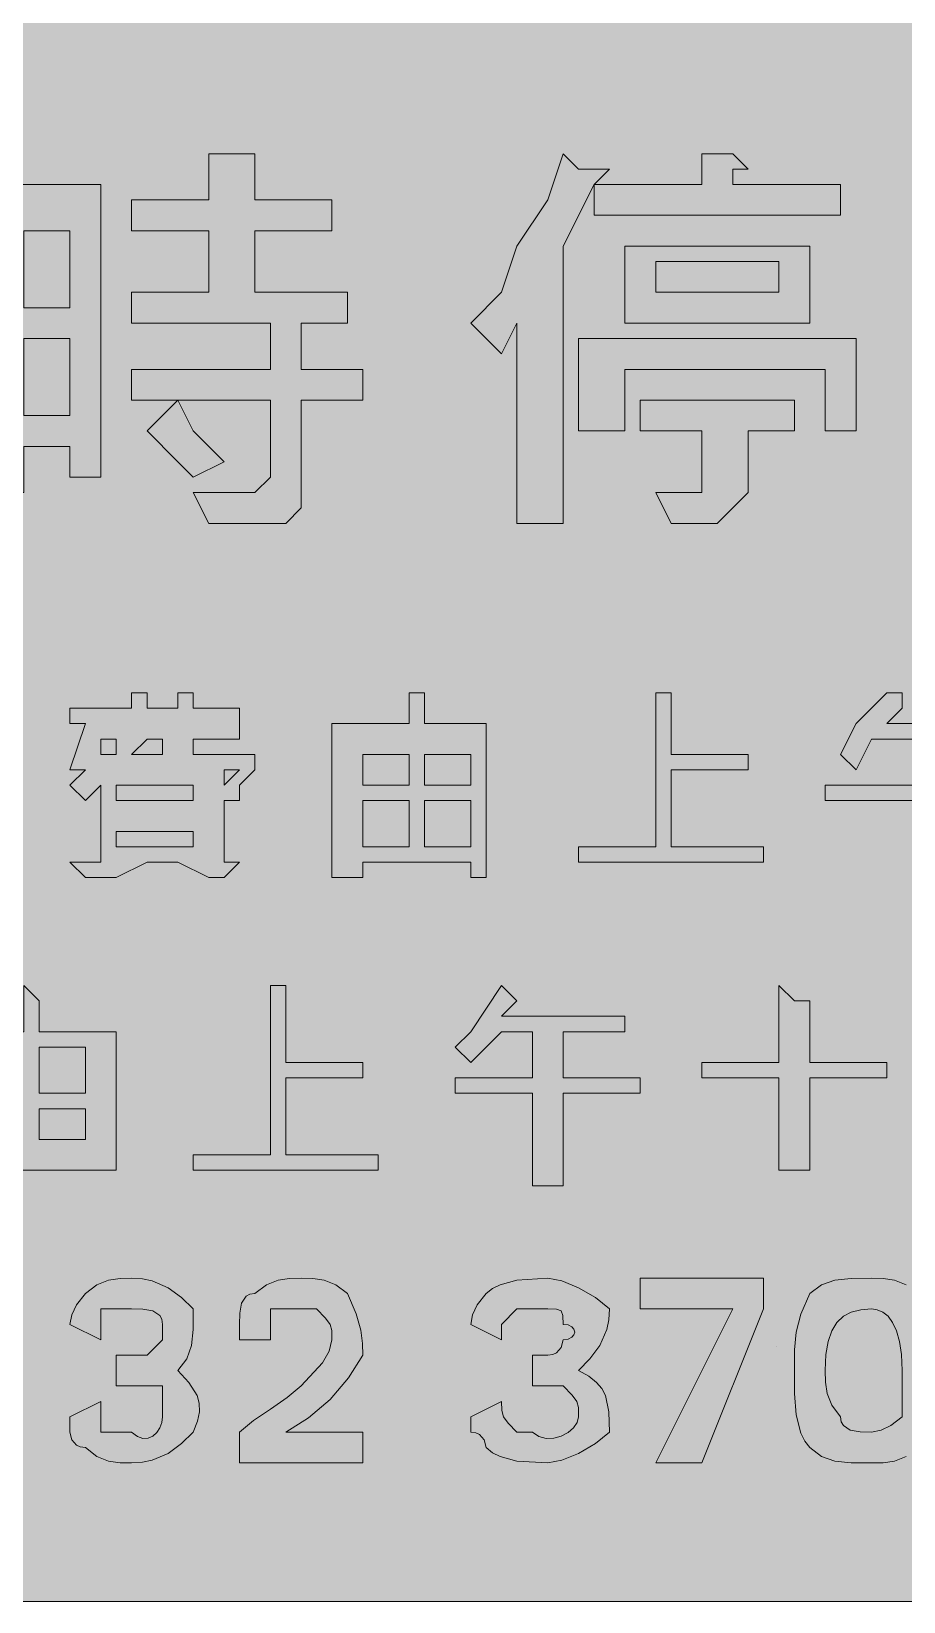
# Model space of a CAD drawing. Header units: metres. Extents: x 10 to 558, y 11 to 258.
# Drawn here: x 253.9 to 321.8, y 11 to 133.4 of the extents above; entities that cross this region are included whole.
import ezdxf

# ---------------------------------------------------------------- set-up
doc = ezdxf.new("R2010")
doc.units = ezdxf.units.M
for name, color, linetype, true_color in [('FILL_FIREBRICK_C36B00', 7, 'Continuous', 0xc36b00), ('FILL_WHITE_FFFFFF', 7, 'Continuous', 0xffffff), ('STROKE_WHITE_FFFFFF', 7, 'Continuous', 0xffffff)]:
    doc.layers.add(name, color=color, linetype=linetype, true_color=true_color)

msp = doc.modelspace()

# ---------------------------------------------------------------- hatches: boundary and pattern name
at = {"layer": 'FILL_FIREBRICK_C36B00', "true_color": 0xc36b00}
h = msp.add_hatch(color=7, dxfattribs=at)
h.dxf.hatch_style = 1
h.paths.add_polyline_path([(552.54, 258.22), (553.8, 258.09), (554.83, 257.73), (555.75, 257.04), (557.14, 255.43), (557.56, 254.72), (557.85, 254.04), (558.11, 252.65), (558.15, 251.04), (558.15, 18.24), (558.15, 14.64), (557.75, 14.59), (557.44, 14.43), (556.95, 13.89), (556.46, 13.12), (555.75, 12.24), (554.83, 11.55), (553.8, 11.19), (552.54, 11.06), (550.95, 11.04), (16.95, 11.04), (13.35, 11.04), (12.6, 11.64), (11.83, 12.05), (10.95, 12.24), (10.26, 13.85), (9.9, 15.24), (9.77, 16.63), (9.75, 18.24), (9.75, 251.04), (9.75, 254.64), (10.35, 255.39), (10.76, 256.16), (10.95, 257.04), (11.83, 257.23), (12.6, 257.64), (13.35, 258.24), (16.95, 258.24), (550.95, 258.24), (552.54, 258.22)])
at = {"layer": 'FILL_WHITE_FFFFFF', "true_color": 0xffffff}
h = msp.add_hatch(color=7, dxfattribs=at)
h.dxf.hatch_style = 1
h.paths.add_polyline_path([(267.75, 117.84), (261.75, 117.84), (261.75, 120.24), (267.75, 120.24), (267.75, 123.84), (271.35, 123.84), (271.35, 122.64), (271.35, 120.24), (277.35, 120.24), (277.35, 117.84), (271.35, 117.84), (271.35, 113.04), (278.55, 113.04), (278.55, 110.64), (274.95, 110.64), (274.95, 107.04), (279.75, 107.04), (279.75, 104.64), (274.95, 104.64), (274.95, 98.64), (274.95, 96.24), (273.75, 95.04), (272.55, 95.04), (270.15, 95.04), (267.75, 95.04), (266.55, 97.44), (270.15, 97.44), (271.35, 97.44), (272.55, 98.64), (272.55, 99.84), (272.55, 104.64), (261.75, 104.64), (261.75, 107.04), (272.55, 107.04), (272.55, 110.64), (261.75, 110.64), (261.75, 113.04), (267.75, 113.04), (267.75, 117.84)])
h = msp.add_hatch(color=7, dxfattribs=at)
h.dxf.hatch_style = 1
h.paths.add_polyline_path([(297.75, 122.64), (298.95, 122.64), (297.75, 121.44), (295.35, 116.64), (295.35, 95.04), (291.75, 95.04), (291.75, 110.64), (290.55, 108.24), (288.15, 110.64), (290.55, 113.04), (291.75, 116.64), (294.15, 120.24), (295.35, 123.84), (296.55, 122.64), (297.75, 122.64)])
h = msp.add_hatch(color=7, dxfattribs=at)
h.dxf.hatch_style = 1
h.paths.add_polyline_path([(308.55, 123.84), (309.75, 122.64), (308.55, 122.64), (308.55, 121.44), (316.95, 121.44), (316.95, 119.04), (297.75, 119.04), (297.75, 121.44), (306.15, 121.44), (306.15, 123.84), (308.55, 123.84)])
h = msp.add_hatch(color=7, dxfattribs=at)
h.dxf.hatch_style = 1
h.paths.add_polyline_path([(256.95, 98.64), (256.95, 101.04), (253.35, 101.04), (253.35, 97.44), (250.95, 97.44), (250.95, 98.64), (250.95, 121.44), (259.35, 121.44), (259.35, 98.64), (256.95, 98.64)])
h.paths.add_polyline_path([(253.35, 117.84), (253.35, 111.84), (256.95, 111.84), (256.95, 117.84), (253.35, 117.84)], flags=16)
h.paths.add_polyline_path([(256.95, 109.44), (253.35, 109.44), (253.35, 103.44), (256.95, 103.44), (256.95, 109.44)], flags=16)
h = msp.add_hatch(color=7, dxfattribs=at)
h.dxf.hatch_style = 1
h.paths.add_polyline_path([(314.55, 110.64), (300.15, 110.64), (300.15, 116.64), (314.55, 116.64), (314.55, 110.64)])
h.paths.add_polyline_path([(312.15, 115.44), (302.55, 115.44), (302.55, 113.04), (312.15, 113.04), (312.15, 115.44)], flags=16)
h = msp.add_hatch(color=7, dxfattribs=at)
h.dxf.hatch_style = 1
h.paths.add_polyline_path([(318.15, 109.44), (318.15, 102.24), (315.75, 102.24), (315.75, 107.04), (300.15, 107.04), (300.15, 102.24), (296.55, 102.24), (296.55, 109.44), (318.15, 109.44)])
h = msp.add_hatch(color=7, dxfattribs=at)
h.dxf.hatch_style = 1
h.paths.add_polyline_path([(266.55, 102.24), (268.95, 99.84), (266.55, 98.64), (265.35, 99.84), (262.95, 102.24), (265.35, 104.64), (266.55, 102.24)])
h = msp.add_hatch(color=7, dxfattribs=at)
h.dxf.hatch_style = 1
h.paths.add_polyline_path([(313.35, 104.64), (313.35, 102.24), (309.75, 102.24), (309.75, 99.84), (309.75, 97.44), (308.55, 96.24), (307.35, 95.04), (304.95, 95.04), (303.75, 95.04), (302.55, 97.44), (303.75, 97.44), (304.95, 97.44), (306.15, 97.44), (306.15, 98.64), (306.15, 99.84), (306.15, 102.24), (301.35, 102.24), (301.35, 104.64), (313.35, 104.64)])
h = msp.add_hatch(color=7, dxfattribs=at)
h.dxf.hatch_style = 1
h.paths.add_polyline_path([(265.35, 80.64), (265.35, 81.84), (266.55, 81.84), (266.55, 80.64), (270.15, 80.64), (270.15, 78.24), (266.55, 78.24), (266.55, 77.04), (271.35, 77.04), (271.35, 75.84), (270.15, 74.64), (270.15, 73.44), (268.95, 73.44), (268.95, 68.64), (270.15, 68.64), (268.95, 67.44), (267.75, 67.44), (265.35, 68.64), (262.95, 68.64), (260.55, 67.44), (258.15, 67.44), (256.95, 68.64), (259.35, 68.64), (259.35, 74.64), (258.15, 73.44), (256.95, 74.64), (258.15, 75.84), (256.95, 75.84), (258.15, 79.44), (256.95, 79.44), (256.95, 80.64), (261.75, 80.64), (261.75, 81.84), (262.95, 81.84), (262.95, 80.64), (265.35, 80.64)])
h.paths.add_polyline_path([(259.35, 78.24), (259.35, 77.04), (260.55, 77.04), (260.55, 78.24), (259.35, 78.24)], flags=16)
h.paths.add_polyline_path([(264.15, 78.24), (262.95, 78.24), (261.75, 77.04), (264.15, 77.04), (264.15, 78.24)], flags=16)
h.paths.add_polyline_path([(260.55, 73.44), (266.55, 73.44), (266.55, 74.64), (260.55, 74.64), (260.55, 73.44)], flags=16)
h.paths.add_polyline_path([(270.15, 75.84), (268.95, 75.84), (268.95, 74.64), (270.15, 75.84)], flags=16)
h.paths.add_polyline_path([(266.55, 71.04), (260.55, 71.04), (260.55, 69.84), (266.55, 69.84), (266.55, 71.04)], flags=16)
h = msp.add_hatch(color=7, dxfattribs=at)
h.dxf.hatch_style = 1
h.paths.add_polyline_path([(284.55, 79.44), (289.35, 79.44), (289.35, 67.44), (288.15, 67.44), (288.15, 68.64), (279.75, 68.64), (279.75, 67.44), (277.35, 67.44), (277.35, 79.44), (283.35, 79.44), (283.35, 81.84), (284.55, 81.84), (284.55, 80.64), (284.55, 79.44)])
h.paths.add_polyline_path([(283.35, 74.64), (283.35, 77.04), (279.75, 77.04), (279.75, 74.64), (283.35, 74.64)], flags=16)
h.paths.add_polyline_path([(284.55, 74.64), (288.15, 74.64), (288.15, 77.04), (284.55, 77.04), (284.55, 74.64)], flags=16)
h.paths.add_polyline_path([(279.75, 73.44), (279.75, 69.84), (283.35, 69.84), (283.35, 73.44), (279.75, 73.44)], flags=16)
h.paths.add_polyline_path([(288.15, 73.44), (284.55, 73.44), (284.55, 69.84), (288.15, 69.84), (288.15, 73.44)], flags=16)
h = msp.add_hatch(color=7, dxfattribs=at)
h.dxf.hatch_style = 1
h.paths.add_polyline_path([(303.75, 80.64), (303.75, 77.04), (309.75, 77.04), (309.75, 75.84), (303.75, 75.84), (303.75, 69.84), (310.95, 69.84), (310.95, 68.64), (296.55, 68.64), (296.55, 69.84), (302.55, 69.84), (302.55, 81.84), (303.75, 81.84), (303.75, 80.64)])
h = msp.add_hatch(color=7, dxfattribs=at)
h.dxf.hatch_style = 1
h.paths.add_polyline_path([(318.15, 79.44), (320.55, 81.84), (321.75, 81.84), (321.75, 80.64), (320.55, 79.44), (328.95, 79.44), (328.95, 78.24), (324.15, 78.24), (324.15, 74.64), (330.15, 74.64), (330.15, 73.44), (324.15, 73.44), (324.15, 67.44), (322.95, 67.44), (322.95, 73.44), (315.75, 73.44), (315.75, 74.64), (322.95, 74.64), (322.95, 78.24), (319.35, 78.24), (318.15, 75.84), (316.95, 77.04), (318.15, 79.44)])
h = msp.add_hatch(color=7, dxfattribs=at)
h.dxf.hatch_style = 1
h.paths.add_polyline_path([(260.55, 55.44), (260.55, 44.64), (258.15, 44.64), (249.75, 44.64), (247.35, 44.64), (247.35, 55.44), (253.35, 55.44), (253.35, 59.04), (254.55, 57.84), (254.55, 55.44), (260.55, 55.44)])
h.paths.add_polyline_path([(253.35, 50.64), (253.35, 54.24), (249.75, 54.24), (249.75, 50.64), (253.35, 50.64)], flags=16)
h.paths.add_polyline_path([(254.55, 50.64), (258.15, 50.64), (258.15, 54.24), (254.55, 54.24), (254.55, 50.64)], flags=16)
h.paths.add_polyline_path([(249.75, 49.44), (249.75, 47.04), (253.35, 47.04), (253.35, 49.44), (249.75, 49.44)], flags=16)
h.paths.add_polyline_path([(258.15, 49.44), (254.55, 49.44), (254.55, 47.04), (258.15, 47.04), (258.15, 49.44)], flags=16)
h = msp.add_hatch(color=7, dxfattribs=at)
h.dxf.hatch_style = 1
h.paths.add_polyline_path([(273.75, 57.84), (273.75, 53.04), (279.75, 53.04), (279.75, 51.84), (273.75, 51.84), (273.75, 45.84), (280.95, 45.84), (280.95, 44.64), (266.55, 44.64), (266.55, 45.84), (272.55, 45.84), (272.55, 59.04), (273.75, 59.04), (273.75, 57.84)])
h = msp.add_hatch(color=7, dxfattribs=at)
h.dxf.hatch_style = 1
h.paths.add_polyline_path([(288.15, 55.44), (290.55, 59.04), (291.75, 57.84), (290.55, 56.64), (300.15, 56.64), (300.15, 55.44), (295.35, 55.44), (295.35, 51.84), (301.35, 51.84), (301.35, 50.64), (295.35, 50.64), (295.35, 43.44), (292.95, 43.44), (292.95, 50.64), (286.95, 50.64), (286.95, 51.84), (292.95, 51.84), (292.95, 55.44), (290.55, 55.44), (288.15, 53.04), (286.95, 54.24), (288.15, 55.44)])
h = msp.add_hatch(color=7, dxfattribs=at)
h.dxf.hatch_style = 1
h.paths.add_polyline_path([(314.55, 57.84), (314.55, 53.04), (320.55, 53.04), (320.55, 51.84), (314.55, 51.84), (314.55, 44.64), (312.15, 44.64), (312.15, 51.84), (306.15, 51.84), (306.15, 53.04), (312.15, 53.04), (312.15, 59.04), (313.35, 57.84), (314.55, 57.84)])
h = msp.add_hatch(color=7, dxfattribs=at)
h.dxf.hatch_style = 1
h.paths.add_polyline_path([(264.15, 27.84), (262.95, 27.84), (260.55, 27.84), (260.55, 30.24), (262.95, 30.24), (264.15, 31.44), (264.15, 32.64), (264.1, 33.04), (263.94, 33.33), (263.4, 33.69), (262.63, 33.82), (261.75, 33.84), (259.35, 33.84), (259.35, 32.64), (259.35, 31.44), (256.95, 32.64), (257.1, 33.39), (257.46, 34.16), (258.15, 35.04), (259.05, 35.73), (259.95, 36.09), (260.85, 36.22), (261.75, 36.24), (262.6, 36.19), (263.34, 36.03), (264.6, 35.49), (265.63, 34.72), (266.55, 33.84), (266.53, 32.25), (266.4, 30.99), (266.04, 29.96), (265.35, 29.04), (266.21, 28.12), (266.85, 27.09), (267.01, 26.5), (267.04, 25.83), (266.89, 25.09), (266.55, 24.24), (265.63, 23.36), (264.6, 22.59), (263.34, 22.05), (262.6, 21.89), (261.75, 21.84), (260.85, 21.86), (259.95, 21.99), (259.05, 22.35), (258.15, 23.04), (257.75, 23.09), (257.46, 23.23), (257.1, 23.64), (256.95, 24.24), (256.95, 25.44), (259.35, 26.64), (259.35, 24.24), (261.75, 24.24), (262.2, 23.9), (262.63, 23.75), (263.04, 23.78), (263.4, 23.94), (263.71, 24.22), (263.94, 24.58), (264.1, 24.99), (264.15, 25.44), (264.15, 27.84)])
h = msp.add_hatch(color=7, dxfattribs=at)
h.dxf.hatch_style = 1
h.paths.add_polyline_path([(270.15, 31.44), (270.15, 32.64), (270.17, 33.52), (270.3, 34.29), (270.66, 34.83), (270.95, 34.99), (271.35, 35.04), (272.25, 35.73), (273.15, 36.09), (274.05, 36.22), (274.95, 36.24), (275.85, 36.22), (276.75, 36.09), (277.65, 35.73), (278.55, 35.04), (279.24, 33.45), (279.6, 32.19), (279.73, 31.16), (279.75, 30.24), (278.64, 28.46), (277.2, 26.79), (275.53, 25.35), (273.75, 24.24), (279.75, 24.24), (279.75, 21.84), (270.15, 21.84), (270.15, 24.24), (271.24, 25.14), (272.55, 26.04), (273.86, 26.94), (274.95, 27.84), (276.6, 29.64), (277.14, 30.54), (277.35, 31.44), (277.33, 32.15), (277.2, 32.64), (276.84, 33.13), (276.15, 33.84), (274.95, 33.84), (272.55, 33.84), (272.55, 31.44), (270.15, 31.44)])
h = msp.add_hatch(color=7, dxfattribs=at)
h.dxf.hatch_style = 1
h.paths.add_polyline_path([(296.53, 26.15), (296.4, 26.64), (296.04, 27.13), (295.35, 27.84), (294.15, 27.84), (292.95, 27.84), (292.95, 30.24), (294.15, 30.24), (294.55, 30.29), (294.84, 30.43), (295.2, 30.84), (295.35, 31.44), (295.74, 31.49), (296.02, 31.63), (296.19, 31.82), (296.25, 32.04), (296.19, 32.26), (296.02, 32.45), (295.74, 32.59), (295.35, 32.64), (295.33, 33.33), (295.2, 33.69), (294.84, 33.82), (294.15, 33.84), (291.75, 33.84), (290.55, 32.64), (290.55, 31.44), (288.15, 32.64), (288.3, 33.39), (288.66, 34.16), (289.35, 35.04), (289.85, 35.44), (290.44, 35.73), (291.75, 36.09), (294.15, 36.24), (295.24, 36.03), (296.55, 35.49), (297.86, 34.72), (298.95, 33.84), (298.9, 32.99), (298.74, 32.25), (298.2, 30.99), (297.43, 29.96), (296.55, 29.04), (297.34, 28.59), (297.94, 28.12), (298.36, 27.63), (298.65, 27.09), (298.91, 25.83), (298.95, 24.24), (297.86, 23.36), (296.55, 22.59), (295.24, 22.05), (294.15, 21.84), (291.75, 21.99), (290.44, 22.35), (289.85, 22.64), (289.35, 23.04), (289.2, 23.64), (288.84, 24.05), (288.55, 24.19), (288.15, 24.24), (288.15, 25.44), (290.55, 26.64), (290.57, 25.93), (290.7, 25.44), (291.06, 24.95), (291.75, 24.24), (292.95, 24.24), (293.45, 23.9), (294.02, 23.75), (294.62, 23.78), (295.2, 23.94), (295.73, 24.22), (296.16, 24.58), (296.44, 24.99), (296.55, 25.44), (296.53, 26.15)])
h = msp.add_hatch(color=7, dxfattribs=at)
h.dxf.hatch_style = 1
h.paths.add_polyline_path([(308.55, 33.84), (301.35, 33.84), (301.35, 36.24), (310.95, 36.24), (310.95, 33.84), (306.15, 21.84), (302.55, 21.84), (308.55, 33.84)])
h = msp.add_hatch(color=7, dxfattribs=at)
h.dxf.hatch_style = 1
h.paths.add_polyline_path([(313.5, 32.04), (313.86, 33.43), (314.55, 35.04), (315.47, 35.73), (316.5, 36.09), (317.76, 36.22), (319.35, 36.24), (320.25, 36.22), (321.15, 36.09), (322.05, 35.73), (322.95, 35.04), (323.64, 33.43), (324, 32.04), (324.13, 30.65), (324.15, 29.04), (324.13, 27.26), (324, 25.59), (323.64, 24.15), (323.35, 23.54), (322.95, 23.04), (322.05, 22.35), (321.15, 21.99), (320.25, 21.86), (319.35, 21.84), (317.76, 21.86), (316.5, 21.99), (315.47, 22.35), (314.55, 23.04), (314.15, 23.54), (313.86, 24.15), (313.5, 25.59), (313.37, 27.26), (313.35, 29.04), (313.37, 30.65), (313.5, 32.04)])
h.paths.add_polyline_path([(320.87, 24.75), (321.75, 25.44), (321.75, 29.04), (321.7, 30.28), (321.54, 31.31), (321.31, 32.14), (321, 32.79), (320.64, 33.27), (320.23, 33.6), (319.8, 33.78), (319.35, 33.84), (318.51, 33.78), (317.77, 33.6), (317.16, 33.27), (316.65, 32.79), (316.26, 32.14), (315.97, 31.31), (315.81, 30.28), (315.75, 29.04), (315.77, 28.14), (315.9, 27.24), (316.26, 26.34), (316.95, 25.44), (317, 25.04), (317.16, 24.75), (317.7, 24.39), (318.47, 24.26), (319.35, 24.24), (320.1, 24.39), (320.87, 24.75)], flags=16)

# ---------------------------------------------------------------- linework, layer by layer
at = {"layer": 'FILL_FIREBRICK_C36B00', "lineweight": 0, "true_color": 0xc36b00}
msp.add_lwpolyline([(16.95, 258.24), (550.95, 258.24), (552.54, 258.22), (553.8, 258.09), (554.83, 257.73), (555.75, 257.04), (557.14, 255.43), (557.56, 254.72), (557.85, 254.04), (558.11, 252.65), (558.15, 251.04), (558.15, 18.24), (558.15, 14.64), (557.75, 14.59), (557.44, 14.43), (556.95, 13.89), (556.46, 13.12), (555.75, 12.24), (554.83, 11.55), (553.8, 11.19), (552.54, 11.06), (550.95, 11.04), (16.95, 11.04)], dxfattribs=at)
at = {"layer": 'FILL_WHITE_FFFFFF', "lineweight": 0, "true_color": 0xffffff}
for points in [[(267.75, 117.84), (261.75, 117.84), (261.75, 120.24), (267.75, 120.24), (267.75, 123.84), (271.35, 123.84), (271.35, 122.64), (271.35, 120.24), (277.35, 120.24), (277.35, 117.84), (271.35, 117.84), (271.35, 113.04), (278.55, 113.04), (278.55, 110.64), (274.95, 110.64), (274.95, 107.04), (279.75, 107.04), (279.75, 104.64), (274.95, 104.64), (274.95, 98.64), (274.95, 96.24), (273.75, 95.04), (272.55, 95.04), (270.15, 95.04), (267.75, 95.04), (266.55, 97.44), (270.15, 97.44), (271.35, 97.44), (272.55, 98.64), (272.55, 99.84), (272.55, 104.64), (261.75, 104.64), (261.75, 107.04), (272.55, 107.04), (272.55, 110.64), (261.75, 110.64), (261.75, 113.04), (267.75, 113.04)], [(297.75, 122.64), (298.95, 122.64), (297.75, 121.44), (295.35, 116.64), (295.35, 95.04), (291.75, 95.04), (291.75, 110.64), (290.55, 108.24), (288.15, 110.64), (290.55, 113.04), (291.75, 116.64), (294.15, 120.24), (295.35, 123.84), (296.55, 122.64)], [(308.55, 123.84), (309.75, 122.64), (308.55, 122.64), (308.55, 121.44), (316.95, 121.44), (316.95, 119.04), (297.75, 119.04), (297.75, 121.44), (306.15, 121.44), (306.15, 123.84)], [(256.95, 98.64), (256.95, 101.04), (253.35, 101.04), (253.35, 97.44), (250.95, 97.44), (250.95, 98.64), (250.95, 121.44), (259.35, 121.44), (259.35, 98.64)], [(253.35, 117.84), (253.35, 111.84), (256.95, 111.84), (256.95, 117.84)], [(314.55, 110.64), (300.15, 110.64), (300.15, 116.64), (314.55, 116.64)], [(312.15, 115.44), (302.55, 115.44), (302.55, 113.04), (312.15, 113.04)], [(256.95, 109.44), (253.35, 109.44), (253.35, 103.44), (256.95, 103.44)], [(318.15, 109.44), (318.15, 102.24), (315.75, 102.24), (315.75, 107.04), (300.15, 107.04), (300.15, 102.24), (296.55, 102.24), (296.55, 109.44)], [(266.55, 102.24), (268.95, 99.84), (266.55, 98.64), (265.35, 99.84), (262.95, 102.24), (265.35, 104.64)], [(313.35, 104.64), (313.35, 102.24), (309.75, 102.24), (309.75, 99.84), (309.75, 97.44), (308.55, 96.24), (307.35, 95.04), (304.95, 95.04), (303.75, 95.04), (302.55, 97.44), (303.75, 97.44), (304.95, 97.44), (306.15, 97.44), (306.15, 98.64), (306.15, 99.84), (306.15, 102.24), (301.35, 102.24), (301.35, 104.64)], [(265.35, 80.64), (265.35, 81.84), (266.55, 81.84), (266.55, 80.64), (270.15, 80.64), (270.15, 78.24), (266.55, 78.24), (266.55, 77.04), (271.35, 77.04), (271.35, 75.84), (270.15, 74.64), (270.15, 73.44), (268.95, 73.44), (268.95, 68.64), (270.15, 68.64), (268.95, 67.44), (267.75, 67.44), (265.35, 68.64), (262.95, 68.64), (260.55, 67.44), (258.15, 67.44), (256.95, 68.64), (259.35, 68.64), (259.35, 74.64), (258.15, 73.44), (256.95, 74.64), (258.15, 75.84), (256.95, 75.84), (258.15, 79.44), (256.95, 79.44), (256.95, 80.64), (261.75, 80.64), (261.75, 81.84), (262.95, 81.84), (262.95, 80.64)], [(284.55, 79.44), (289.35, 79.44), (289.35, 67.44), (288.15, 67.44), (288.15, 68.64), (279.75, 68.64), (279.75, 67.44), (277.35, 67.44), (277.35, 79.44), (283.35, 79.44), (283.35, 81.84), (284.55, 81.84), (284.55, 80.64)], [(303.75, 80.64), (303.75, 77.04), (309.75, 77.04), (309.75, 75.84), (303.75, 75.84), (303.75, 69.84), (310.95, 69.84), (310.95, 68.64), (296.55, 68.64), (296.55, 69.84), (302.55, 69.84), (302.55, 81.84), (303.75, 81.84)], [(318.15, 79.44), (320.55, 81.84), (321.75, 81.84), (321.75, 80.64), (320.55, 79.44), (328.95, 79.44), (328.95, 78.24), (324.15, 78.24), (324.15, 74.64), (330.15, 74.64), (330.15, 73.44), (324.15, 73.44), (324.15, 67.44), (322.95, 67.44), (322.95, 73.44), (315.75, 73.44), (315.75, 74.64), (322.95, 74.64), (322.95, 78.24), (319.35, 78.24), (318.15, 75.84), (316.95, 77.04)], [(259.35, 78.24), (259.35, 77.04), (260.55, 77.04), (260.55, 78.24)], [(264.15, 78.24), (262.95, 78.24), (261.75, 77.04), (264.15, 77.04)], [(283.35, 74.64), (283.35, 77.04), (279.75, 77.04), (279.75, 74.64)], [(284.55, 74.64), (288.15, 74.64), (288.15, 77.04), (284.55, 77.04)], [(260.55, 73.44), (266.55, 73.44), (266.55, 74.64), (260.55, 74.64)], [(270.15, 75.84), (268.95, 75.84), (268.95, 74.64)], [(279.75, 73.44), (279.75, 69.84), (283.35, 69.84), (283.35, 73.44)], [(288.15, 73.44), (284.55, 73.44), (284.55, 69.84), (288.15, 69.84)], [(266.55, 71.04), (260.55, 71.04), (260.55, 69.84), (266.55, 69.84)], [(260.55, 55.44), (260.55, 44.64), (258.15, 44.64), (249.75, 44.64), (247.35, 44.64), (247.35, 55.44), (253.35, 55.44), (253.35, 59.04), (254.55, 57.84), (254.55, 55.44)], [(273.75, 57.84), (273.75, 53.04), (279.75, 53.04), (279.75, 51.84), (273.75, 51.84), (273.75, 45.84), (280.95, 45.84), (280.95, 44.64), (266.55, 44.64), (266.55, 45.84), (272.55, 45.84), (272.55, 59.04), (273.75, 59.04)], [(288.15, 55.44), (290.55, 59.04), (291.75, 57.84), (290.55, 56.64), (300.15, 56.64), (300.15, 55.44), (295.35, 55.44), (295.35, 51.84), (301.35, 51.84), (301.35, 50.64), (295.35, 50.64), (295.35, 43.44), (292.95, 43.44), (292.95, 50.64), (286.95, 50.64), (286.95, 51.84), (292.95, 51.84), (292.95, 55.44), (290.55, 55.44), (288.15, 53.04), (286.95, 54.24)], [(314.55, 57.84), (314.55, 53.04), (320.55, 53.04), (320.55, 51.84), (314.55, 51.84), (314.55, 44.64), (312.15, 44.64), (312.15, 51.84), (306.15, 51.84), (306.15, 53.04), (312.15, 53.04), (312.15, 59.04), (313.35, 57.84)], [(254.55, 50.64), (258.15, 50.64), (258.15, 54.24), (254.55, 54.24)], [(258.15, 49.44), (254.55, 49.44), (254.55, 47.04), (258.15, 47.04)], [(264.15, 27.84), (262.95, 27.84), (260.55, 27.84), (260.55, 30.24), (262.95, 30.24), (264.15, 31.44), (264.15, 32.64), (264.1, 33.04), (263.94, 33.33), (263.4, 33.69), (262.63, 33.82), (261.75, 33.84), (259.35, 33.84), (259.35, 32.64), (259.35, 31.44), (256.95, 32.64), (257.1, 33.39), (257.46, 34.16), (258.15, 35.04), (259.05, 35.73), (259.95, 36.09), (260.85, 36.22), (261.75, 36.24), (262.6, 36.19), (263.34, 36.03), (264.6, 35.49), (265.63, 34.72), (266.55, 33.84), (266.53, 32.25), (266.4, 30.99), (266.04, 29.96), (265.35, 29.04), (266.21, 28.12), (266.85, 27.09), (267.01, 26.5), (267.04, 25.83), (266.89, 25.09), (266.55, 24.24), (265.63, 23.36), (264.6, 22.59), (263.34, 22.05), (262.6, 21.89), (261.75, 21.84), (260.85, 21.86), (259.95, 21.99), (259.05, 22.35), (258.15, 23.04), (257.75, 23.09), (257.46, 23.23), (257.1, 23.64), (256.95, 24.24), (256.95, 25.44), (259.35, 26.64), (259.35, 24.24), (261.75, 24.24), (262.2, 23.9), (262.63, 23.75), (263.04, 23.78), (263.4, 23.94), (263.71, 24.22), (263.94, 24.58), (264.1, 24.99), (264.15, 25.44)], [(270.15, 31.44), (270.15, 32.64), (270.17, 33.52), (270.3, 34.29), (270.66, 34.83), (270.95, 34.99), (271.35, 35.04), (272.25, 35.73), (273.15, 36.09), (274.05, 36.22), (274.95, 36.24), (275.85, 36.22), (276.75, 36.09), (277.65, 35.73), (278.55, 35.04), (279.24, 33.45), (279.6, 32.19), (279.73, 31.16), (279.75, 30.24), (278.64, 28.46), (277.2, 26.79), (275.53, 25.35), (273.75, 24.24), (279.75, 24.24), (279.75, 21.84), (270.15, 21.84), (270.15, 24.24), (271.24, 25.14), (272.55, 26.04), (273.86, 26.94), (274.95, 27.84), (276.6, 29.64), (277.14, 30.54), (277.35, 31.44), (277.33, 32.15), (277.2, 32.64), (276.84, 33.13), (276.15, 33.84), (274.95, 33.84), (272.55, 33.84), (272.55, 31.44)], [(296.53, 26.15), (296.4, 26.64), (296.04, 27.13), (295.35, 27.84), (294.15, 27.84), (292.95, 27.84), (292.95, 30.24), (294.15, 30.24), (294.55, 30.29), (294.84, 30.43), (295.2, 30.84), (295.35, 31.44), (295.74, 31.49), (296.02, 31.63), (296.19, 31.82), (296.25, 32.04), (296.19, 32.26), (296.02, 32.45), (295.74, 32.59), (295.35, 32.64), (295.33, 33.33), (295.2, 33.69), (294.84, 33.82), (294.15, 33.84), (291.75, 33.84), (290.55, 32.64), (290.55, 31.44), (288.15, 32.64), (288.3, 33.39), (288.66, 34.16), (289.35, 35.04), (289.85, 35.44), (290.44, 35.73), (291.75, 36.09), (294.15, 36.24), (295.24, 36.03), (296.55, 35.49), (297.86, 34.72), (298.95, 33.84), (298.9, 32.99), (298.74, 32.25), (298.2, 30.99), (297.43, 29.96), (296.55, 29.04), (297.34, 28.59), (297.94, 28.12), (298.36, 27.63), (298.65, 27.09), (298.91, 25.83), (298.95, 24.24), (297.86, 23.36), (296.55, 22.59), (295.24, 22.05), (294.15, 21.84), (291.75, 21.99), (290.44, 22.35), (289.85, 22.64), (289.35, 23.04), (289.2, 23.64), (288.84, 24.05), (288.55, 24.19), (288.15, 24.24), (288.15, 25.44), (290.55, 26.64), (290.57, 25.93), (290.7, 25.44), (291.06, 24.95), (291.75, 24.24), (292.95, 24.24), (293.45, 23.9), (294.02, 23.75), (294.62, 23.78), (295.2, 23.94), (295.73, 24.22), (296.16, 24.58), (296.44, 24.99), (296.55, 25.44)], [(308.55, 33.84), (301.35, 33.84), (301.35, 36.24), (310.95, 36.24), (310.95, 33.84), (306.15, 21.84), (302.55, 21.84)], [(320.87, 24.75), (321.75, 25.44), (321.75, 29.04), (321.7, 30.28), (321.54, 31.31), (321.31, 32.14), (321, 32.79), (320.64, 33.27), (320.23, 33.6), (319.8, 33.78), (319.35, 33.84), (318.51, 33.78), (317.77, 33.6), (317.16, 33.27), (316.65, 32.79), (316.26, 32.14), (315.97, 31.31), (315.81, 30.28), (315.75, 29.04), (315.77, 28.14), (315.9, 27.24), (316.26, 26.34), (316.95, 25.44), (317, 25.04), (317.16, 24.75), (317.7, 24.39), (318.47, 24.26), (319.35, 24.24), (320.1, 24.39)]]:
    msp.add_lwpolyline(points, close=True, dxfattribs=at)
msp.add_lwpolyline([(322.05, 22.35), (321.15, 21.99), (320.25, 21.86), (319.35, 21.84), (317.76, 21.86), (316.5, 21.99), (315.47, 22.35), (314.55, 23.04), (314.15, 23.54), (313.86, 24.15), (313.5, 25.59), (313.37, 27.26), (313.35, 29.04), (313.37, 30.65), (313.5, 32.04), (313.86, 33.43), (314.55, 35.04), (315.47, 35.73), (316.5, 36.09), (317.76, 36.22), (319.35, 36.24), (320.25, 36.22), (321.15, 36.09), (322.05, 35.73)], dxfattribs=at)
at = {"layer": 'STROKE_WHITE_FFFFFF', "lineweight": 0, "true_color": 0xffffff}
msp.add_lwpolyline([(311.95, 30.88), (311.95, 30.88)], dxfattribs=at)
msp.add_lwpolyline([(311.95, 30.88), (311.95, 30.88)], dxfattribs=at)
msp.add_lwpolyline([(311.95, 30.88), (311.95, 30.88)], dxfattribs=at)
msp.add_lwpolyline([(311.95, 30.88), (311.95, 30.88)], dxfattribs=at)
msp.add_lwpolyline([(311.95, 30.88), (311.95, 30.88)], dxfattribs=at)
msp.add_lwpolyline([(311.95, 30.88), (311.95, 30.88)], dxfattribs=at)

doc.saveas('drawing.dxf')
